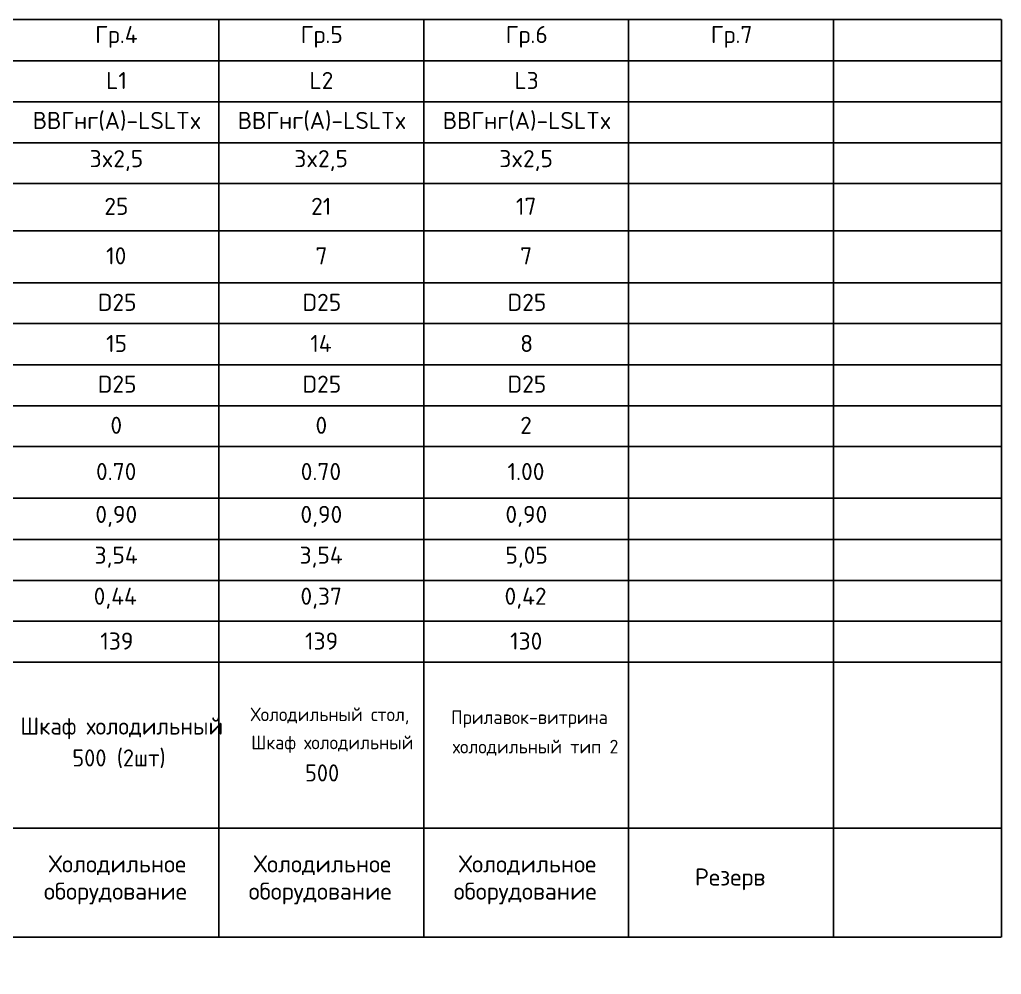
# Model space of a CAD drawing. Header units: millimetres. Extents: x -32 to 417638015, y -35 to 175284279.
# Drawn here: x 659889 to 674261, y 30324 to 44299 of the extents above; entities that cross this region are included whole.
import ezdxf

# ---------------------------------------------------------------- set-up
doc = ezdxf.new("R2010")
doc.units = ezdxf.units.MM
doc.layers.add('PDF _0', color=7, linetype='Continuous')
doc.layers.add('PDF _Текст', color=7, linetype='Continuous')
doc.styles.add('PDF GOST Common', font='GOST_Common.ttf')
doc.styles.add('PDF ISOCPEUR', font='isocpeur.ttf')

msp = doc.modelspace()

# ---------------------------------------------------------------- linework, layer by layer
at = {"layer": 'PDF _0', "lineweight": 25}
for points in [[(674260, 30871), (644708, 30871), (644708, 44299), (674260, 44299)], [(662806, 44299), (662806, 30871)], [(665807, 44299), (665807, 30871)], [(668805, 44299), (668805, 30871)], [(671806, 44299), (671806, 30871)], [(674261, 44299), (674261, 30871)], [(644708, 43698), (674260, 43698)], [(644708, 43097), (674260, 43097)], [(644708, 42495), (674260, 42495)], [(644708, 41898), (674260, 41898)], [(644708, 41208), (674260, 41208)], [(646529, 40446), (674260, 40446)], [(649306, 39850), (674260, 39850)], [(646529, 39248), (674260, 39248)], [(649306, 38647), (674260, 38647)], [(644708, 38050), (674260, 38050)], [(644708, 37293), (674260, 37293)], [(644708, 36691), (674260, 36691)], [(644708, 36090), (674260, 36090)], [(644708, 35493), (674260, 35493)], [(644708, 34892), (674260, 34892)], [(644708, 32462), (674260, 32462)]]:
    msp.add_lwpolyline(points, dxfattribs=at)

# ---------------------------------------------------------------- texts
at = {"layer": 'PDF _Текст', "attachment_point": 4}
for s, insert, char_height, style in [('Гр.4', (660994, 44047), 250, 'PDF ISOCPEUR'), ('Гр.5', (664004, 44047), 250, 'PDF ISOCPEUR'), ('Гр.6', (667005, 44047), 250, 'PDF ISOCPEUR'), ('Гр.7', (670007, 44047), 250, 'PDF ISOCPEUR'), ('L1', (661155, 43408), 250, 'PDF ISOCPEUR'), ('L2', (664131, 43408), 250, 'PDF ISOCPEUR'), ('L3', (667132, 43408), 250, 'PDF ISOCPEUR'), ('ВВГнг(A)-LSLTx', (660080, 42811), 250.01, 'PDF ISOCPEUR'), ('ВВГнг(A)-LSLTx', (663081, 42811), 250.01, 'PDF ISOCPEUR'), ('ВВГнг(A)-LSLTx', (666083, 42811), 250.01, 'PDF ISOCPEUR'), ('3x2,5', (660914, 42235), 250, 'PDF ISOCPEUR'), ('3x2,5', (663911, 42235), 250, 'PDF ISOCPEUR'), ('3x2,5', (666912, 42235), 250, 'PDF ISOCPEUR'), ('25', (661129, 41566), 250, 'PDF ISOCPEUR'), ('21', (664156, 41566), 250, 'PDF ISOCPEUR'), ('17', (667154, 41566), 250, 'PDF ISOCPEUR'), ('86.5000', (673029, 41552), 0.999, 'PDF ISOCPEUR'), ('10', (661155, 40842), 250, 'PDF ISOCPEUR'), ('7', (664220, 40842), 250, 'PDF ISOCPEUR'), ('7', (667217, 40842), 250, 'PDF ISOCPEUR'), ('32.0000', (673029, 40828), 0.999, 'PDF ISOCPEUR'), ('D25', (661032, 40161), 250, 'PDF ISOCPEUR'), ('D25', (664029, 40161), 250, 'PDF ISOCPEUR'), ('D25', (667031, 40161), 250, 'PDF ISOCPEUR'), ('15', (661155, 39559), 250, 'PDF ISOCPEUR'), ('14', (664144, 39559), 250, 'PDF ISOCPEUR'), ('8', (667217, 39559), 250, 'PDF ISOCPEUR'), ('52.5000', (673029, 39550), 0.999, 'PDF ISOCPEUR'), ('D25', (661032, 38963), 250, 'PDF ISOCPEUR'), ('D25', (664029, 38963), 250, 'PDF ISOCPEUR'), ('D25', (667031, 38963), 250, 'PDF ISOCPEUR'), ('0', (661218, 38361), 250, 'PDF ISOCPEUR'), ('0', (664220, 38361), 250, 'PDF ISOCPEUR'), ('2', (667217, 38361), 250, 'PDF ISOCPEUR'), ('0.70', (661007, 37684), 250, 'PDF ISOCPEUR'), ('0.70', (664004, 37684), 250, 'PDF ISOCPEUR'), ('1.00', (667031, 37684), 250, 'PDF ISOCPEUR'), ('3.8500', (673029, 37670), 0.999, 'PDF ISOCPEUR'), ('0,90', (660998, 37028), 250, 'PDF ISOCPEUR'), ('0,90', (664000, 37028), 250, 'PDF ISOCPEUR'), ('0,90', (667001, 37028), 250, 'PDF ISOCPEUR'), ('0.8500', (673029, 36993), 0.999, 'PDF ISOCPEUR'), ('3,54', (660986, 36431), 250, 'PDF ISOCPEUR'), ('3,54', (663987, 36431), 250, 'PDF ISOCPEUR'), ('5,05', (667001, 36431), 250, 'PDF ISOCPEUR'), ('6,88', (673034, 36391), 0.999, 'PDF ISOCPEUR'), ('0,44', (660973, 35830), 250, 'PDF ISOCPEUR'), ('0,37', (664000, 35830), 250, 'PDF ISOCPEUR'), ('0,42', (666988, 35830), 250, 'PDF ISOCPEUR'), ('139', (661070, 35203), 250, 'PDF ISOCPEUR'), ('139', (664067, 35203), 250, 'PDF ISOCPEUR'), ('130', (667069, 35203), 250, 'PDF ISOCPEUR'), ('Холодильный стол,', (663271, 34107), 200, 'PDF GOST Common'), ('Шкаф холодильный', (659900, 33925), 250.01, 'PDF GOST Common'), ('Прилавок-витрина', (666206, 34061), 200, 'PDF GOST Common'), ('Шкаф холодильный', (663279, 33692), 200, 'PDF GOST Common'), ('500 (2шт)', (660660, 33480), 250, 'PDF GOST Common'), ('холодильный тип 2', (666231, 33642), 200, 'PDF GOST Common'), ('500', (664067, 33273), 250, 'PDF GOST Common'), ('Холодильное', (660317, 31922), 250.01, 'PDF ISOCPEUR'), ('Холодильное', (663318, 31922), 250.01, 'PDF ISOCPEUR'), ('Холодильное', (666320, 31922), 250.01, 'PDF ISOCPEUR'), ('Резерв', (669774, 31715), 250, 'PDF ISOCPEUR'), ('оборудование', (660245, 31508), 250.01, 'PDF ISOCPEUR'), ('оборудование', (663242, 31508), 250.01, 'PDF ISOCPEUR'), ('оборудование', (666243, 31508), 250.01, 'PDF ISOCPEUR')]:
    msp.add_mtext(s, dxfattribs=dict(at, insert=insert, char_height=char_height, style=style))
at = {"layer": 'PDF _Текст', "color": 7, "true_color": 0xfafafa, "char_height": 0.999, "attachment_point": 4, "style": 'PDF ISOCPEUR'}
for s, insert in [('0,20', (661303, 30744)), ('0,20', (664304, 30744)), ('0,20', (667306, 30744)), ('0,15', (670303, 30744)), ('0,25', (673034, 30744)), ('0,14', (661303, 30516)), ('0,14', (664304, 30516)), ('0,20', (667306, 30516)), ('####', (670303, 30516)), ('0.9775', (673029, 30516)), ('0,16', (661303, 30325)), ('0,16', (664304, 30325)), ('0,22', (667306, 30325)), ('####', (670303, 30325)), ('1.1056', (673034, 30325))]:
    msp.add_mtext(s, dxfattribs=dict(at, insert=insert))

doc.saveas('drawing.dxf')
